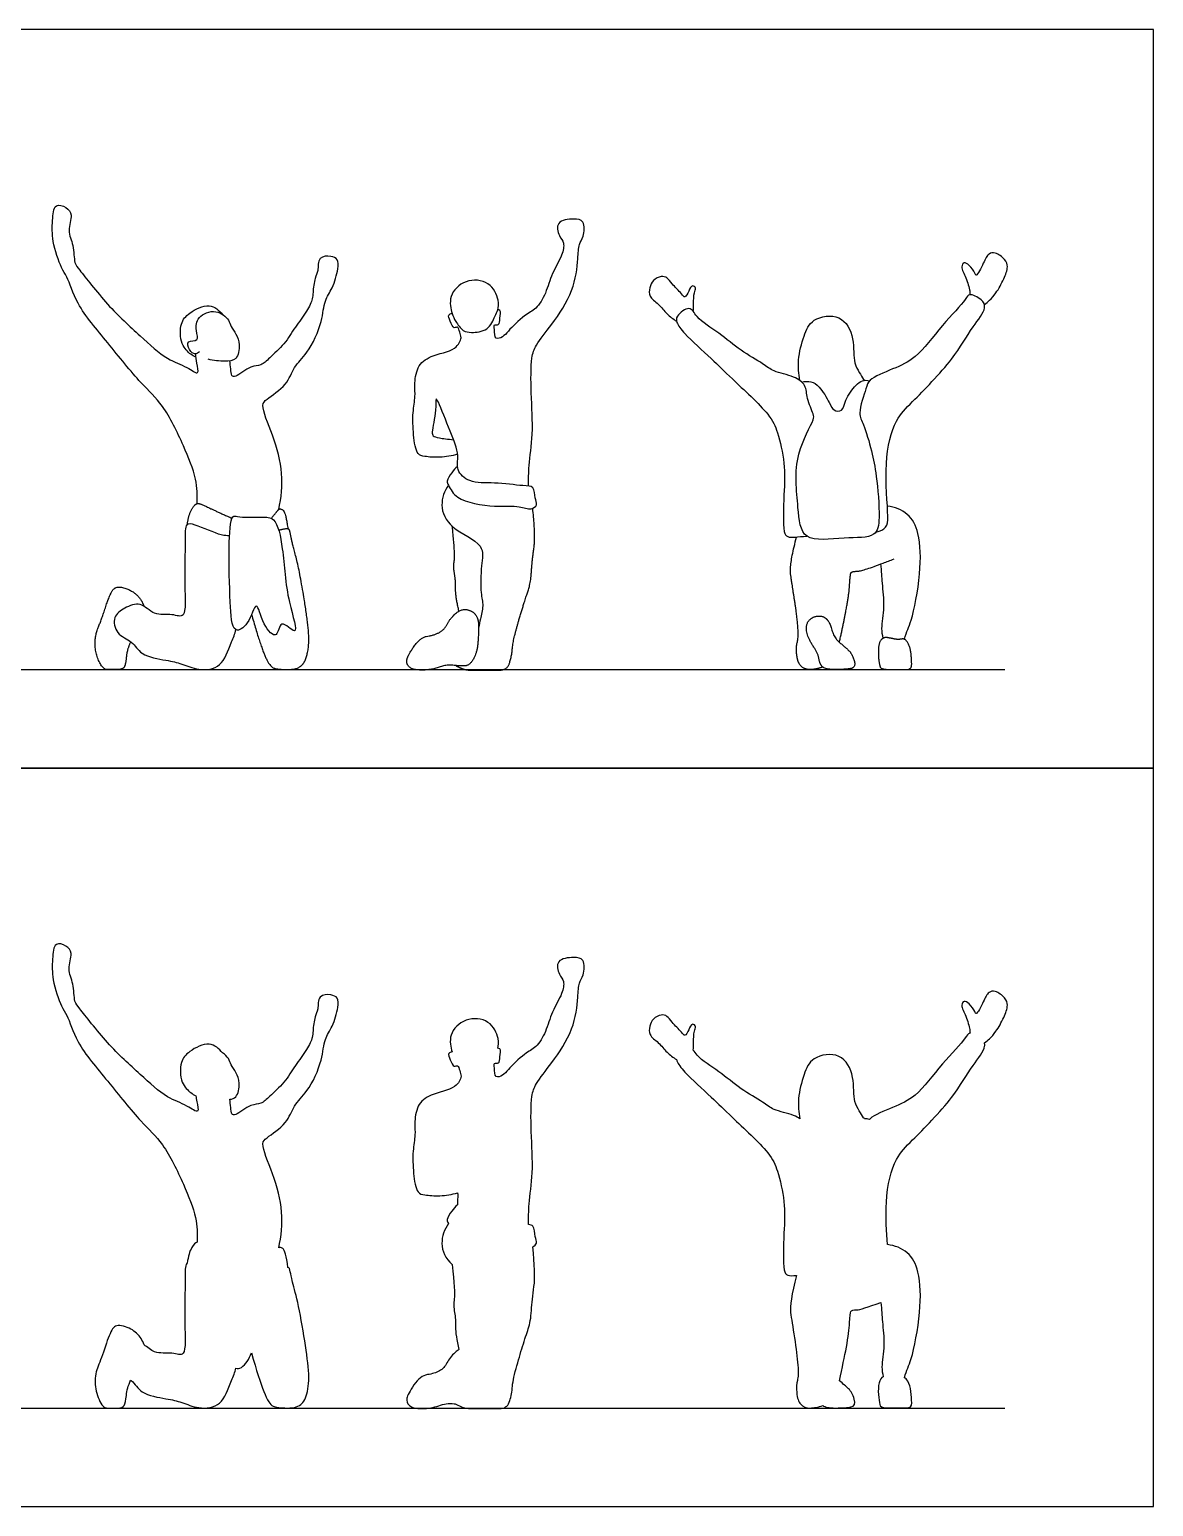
# Model space of a CAD drawing. Header units: millimetres. Extents: x 170.6 to 202.6, y 0.8 to 11.7.
# Drawn here: x 174.041 to 177.521, y 0.799 to 5.371 of the extents above; entities that cross this region are included whole.
import ezdxf

# ---------------------------------------------------------------- set-up
doc = ezdxf.new("R2010")
doc.units = ezdxf.units.MM
for name, color, linetype, true_color in [('AG-DIAGRAM', 7, 'Continuous', 0xfecc66), ('AG-OUTLINE', 7, 'Continuous', 0x8000ff), ('AG-PEOPLE', 7, 'Continuous', 0x66ccff), ('X-VPRT', 6, 'Continuous', 0xff00ff)]:
    doc.layers.add(name, color=color, linetype=linetype, true_color=true_color)

msp = doc.modelspace()

# ---------------------------------------------------------------- linework, layer by layer
at = {"layer": 'AG-DIAGRAM'}
for points in [[(170.9651, 3.39), (177.0611, 3.39)], [(170.9651, 1.104), (177.0611, 1.104)]]:
    msp.add_lwpolyline(points, dxfattribs=at)
at = {"layer": 'AG-OUTLINE'}
for points, knots in [([(174.5597, 1.6176), (174.5609, 1.6429), (174.5599, 1.6966), (174.5181, 1.7978), (174.4578, 1.9243), (174.3827, 1.99), (174.2835, 2.117), (174.1876, 2.227), (174.1591, 2.3205), (174.1379, 2.3461), (174.1095, 2.4319), (174.1115, 2.4885), (174.1156, 2.5494), (174.1564, 2.536), (174.1763, 2.5115), (174.1555, 2.4612), (174.1794, 2.419), (174.178, 2.361), (174.1981, 2.3393), (174.284, 2.2264), (174.3801, 2.1408), (174.4641, 2.0625), (174.5235, 2.0453), (174.57, 2.01), (174.5584, 2.0501), (174.5567, 2.0651), (174.556, 2.0709), (174.5504, 2.0734), (174.5388, 2.0795), (174.5068, 2.111), (174.5058, 2.177), (174.5344, 2.2092), (174.5988, 2.2433), (174.6281, 2.2158), (174.6387, 2.2032), (174.6465, 2.1981), (174.6605, 2.1838), (174.6634, 2.166), (174.682, 2.142), (174.6937, 2.1107), (174.6863, 2.0663), (174.6683, 2.0605), (174.6611, 2.0596), (174.6618, 2.0512), (174.6648, 2.036), (174.6646, 2.0121), (174.6822, 2.0091), (174.7254, 2.0466), (174.7587, 2.0431), (174.7853, 2.0707), (174.8319, 2.1112), (174.8626, 2.1644), (174.8992, 2.2109), (174.9186, 2.2511), (174.918, 2.2713), (174.9237, 2.3171), (174.936, 2.3368), (174.9328, 2.3838), (174.9743, 2.385), (174.998, 2.3749), (174.9968, 2.342), (174.9807, 2.2838), (174.9517, 2.2458), (174.9492, 2.1791), (174.905, 2.0833), (174.8575, 2.0421), (174.8402, 1.984), (174.776, 1.9421), (174.755, 1.9219), (174.7984, 1.8231), (174.8281, 1.7126), (174.8206, 1.6359), (174.8124, 1.5997), (174.8153, 1.6022), (174.8196, 1.6016), (174.8313, 1.5938), (174.8365, 1.5742), (174.8409, 1.5391), (174.8436, 1.5386), (174.8453, 1.5374), (174.8476, 1.5301), (174.8493, 1.5226), (174.8526, 1.5035), (174.8568, 1.4865), (174.8704, 1.4374), (174.8776, 1.4031), (174.8928, 1.315), (174.8986, 1.2767), (174.9066, 1.2114), (174.9067, 1.1844), (174.8993, 1.1419), (174.8932, 1.1268), (174.8759, 1.1086), (174.8609, 1.104), (174.8182, 1.104), (174.8033, 1.1059), (174.7865, 1.1132), (174.777, 1.1283), (174.7558, 1.1815), (174.7432, 1.2213), (174.7284, 1.2745), (174.7246, 1.2657), (174.7109, 1.236), (174.6893, 1.2227), (174.68, 1.2275), (174.6774, 1.2147), (174.6578, 1.173), (174.6391, 1.1083), (174.5645, 1.0992), (174.5099, 1.1238), (174.4682, 1.1323), (174.3843, 1.1456), (174.368, 1.1794), (174.3546, 1.1899), (174.354, 1.1903), (174.3464, 1.1738), (174.342, 1.1581), (174.3393, 1.128), (174.3372, 1.1177), (174.3314, 1.1068), (174.3241, 1.104), (174.3004, 1.104), (174.2901, 1.104), (174.2722, 1.104), (174.2639, 1.1127), (174.2482, 1.1472), (174.2442, 1.165), (174.2438, 1.2013), (174.2469, 1.2182), (174.2598, 1.2492), (174.2673, 1.2697), (174.284, 1.3208), (174.2914, 1.3386), (174.3043, 1.3589), (174.3157, 1.3617), (174.3483, 1.3528), (174.3618, 1.3455), (174.3831, 1.325), (174.3908, 1.3132), (174.3954, 1.2998), (174.3954, 1.2997), (174.4061, 1.2929), (174.4297, 1.269), (174.4839, 1.279), (174.5277, 1.2562), (174.5188, 1.3781), (174.5244, 1.4944), (174.5218, 1.5459), (174.529, 1.5525), (174.5294, 1.5528), (174.5321, 1.573), (174.5367, 1.589), (174.549, 1.6105), (174.5544, 1.6162), (174.5597, 1.6176)], [0, 0, 0, 0, 0.470529, 1.036217, 1.668369, 2.207257, 2.889468, 3.555788, 4.063684, 4.376134, 4.873114, 5.306835, 5.674642, 5.970261, 6.256336, 6.628783, 7.005263, 7.397093, 7.682787, 8.310074, 8.951156, 9.515229, 9.95551, 10.280946, 10.571398, 10.756741, 10.756741, 10.756741, 10.988596, 11.338065, 11.757392, 12.110668, 12.541481, 12.921336, 12.921336, 12.921336, 13.125503, 13.374103, 13.661372, 13.978756, 14.33328, 14.523596, 14.523596, 14.523596, 14.794407, 15.038586, 15.224239, 15.622966, 15.925724, 16.243965, 16.668259, 17.094747, 17.515059, 17.862008, 18.108089, 18.463456, 18.736503, 19.06791, 19.378009, 19.633359, 19.921185, 20.341264, 20.707729, 21.142372, 21.693148, 22.11567, 22.529018, 22.990036, 23.24803, 23.778871, 24.374241, 24.943151, 24.943151, 24.943151, 25.044537, 25.044537, 25.157606, 25.157606, 25.157606, 25.224426, 25.224426, 25.422603, 25.422603, 25.62078, 25.62078, 25.818957, 25.818957, 26.017134, 26.017134, 26.21531, 26.21531, 26.413487, 26.413487, 26.611664, 26.611664, 26.809841, 26.809841, 27.008018, 27.008018, 27.206195, 27.206195, 27.206195, 27.36789, 27.707734, 27.707734, 27.707734, 27.918682, 28.397174, 28.855131, 29.267598, 29.694475, 30.167363, 30.536459, 30.554114, 30.554114, 30.554114, 30.676432, 30.676432, 30.79875, 30.79875, 30.921069, 30.921069, 31.043387, 31.043387, 31.165705, 31.165705, 31.288024, 31.288024, 31.410342, 31.410342, 31.53266, 31.53266, 31.654979, 31.654979, 31.777297, 31.777297, 31.899616, 31.899616, 32.021363, 32.021363, 32.021363, 32.022501, 32.296956, 32.666978, 33.01431, 33.504614, 34.138985, 34.51482, 34.535811, 34.535811, 34.535811, 34.678033, 34.678033, 34.797281, 34.797281, 34.797281, 34.797281]), ([(175.4907, 2.2178), (175.4931, 2.2174), (175.5016, 2.2177), (175.4968, 2.1914), (175.4969, 2.1685), (175.4769, 2.174), (175.4823, 2.1562), (175.4799, 2.1229), (175.509, 2.134), (175.5229, 2.1524), (175.5727, 2.2025), (175.611, 2.2189), (175.6417, 2.2701), (175.657, 2.3302), (175.6909, 2.3838), (175.6986, 2.4252), (175.6801, 2.4448), (175.6678, 2.4937), (175.7262, 2.5007), (175.7611, 2.4953), (175.7589, 2.4424), (175.7401, 2.4202), (175.7399, 2.3717), (175.7275, 2.2726), (175.6616, 2.175), (175.6078, 2.1099), (175.5932, 2.0674), (175.5932, 1.956), (175.6022, 1.8352), (175.586, 1.7371), (175.5863, 1.6935), (175.5864, 1.6723), (175.5922, 1.6715), (175.6055, 1.6672), (175.604, 1.6344), (175.6151, 1.6156), (175.6047, 1.6054), (175.599, 1.603), (175.6054, 1.5481), (175.6067, 1.5071), (175.5991, 1.453), (175.5965, 1.4282), (175.5937, 1.383), (175.5905, 1.3642), (175.5803, 1.3346), (175.5744, 1.3164), (175.5611, 1.2734), (175.5543, 1.2504), (175.5408, 1.2012), (175.5368, 1.181), (175.5342, 1.1493), (175.5312, 1.1348), (175.5216, 1.1088), (175.5115, 1.1023), (175.4807, 1.1023), (175.4649, 1.1023), (175.4325, 1.1023), (175.4179, 1.1023), (175.3916, 1.1023), (175.377, 1.107), (175.3608, 1.1164), (175.3593, 1.1166), (175.3577, 1.1168), (175.3393, 1.1189), (175.3233, 1.117), (175.2927, 1.1053), (175.2755, 1.1023), (175.2372, 1.1023), (175.2242, 1.1055), (175.2102, 1.1182), (175.2076, 1.1257), (175.2109, 1.1429), (175.2183, 1.1567), (175.2446, 1.1944), (175.2584, 1.205), (175.2875, 1.2095), (175.2998, 1.2133), (175.3202, 1.2242), (175.3281, 1.2325), (175.339, 1.2546), (175.3476, 1.2655), (175.363, 1.2798), (175.3668, 1.2826), (175.3706, 1.2848), (175.3634, 1.3149), (175.3599, 1.3381), (175.3607, 1.3706), (175.3596, 1.3858), (175.3543, 1.4141), (175.354, 1.4282), (175.3584, 1.4559), (175.3562, 1.4912), (175.3498, 1.5478), (175.3284, 1.5669), (175.3088, 1.6127), (175.3258, 1.6571), (175.3381, 1.6752), (175.3362, 1.6789), (175.3309, 1.6877), (175.3484, 1.7148), (175.3594, 1.7271), (175.3662, 1.733), (175.3655, 1.7435), (175.3678, 1.7557), (175.3666, 1.7691), (175.3665, 1.7703), (175.3487, 1.7652), (175.3131, 1.759), (175.2657, 1.7629), (175.2379, 1.7687), (175.2287, 1.8337), (175.2265, 1.8973), (175.2362, 1.9492), (175.2328, 1.9842), (175.2388, 2.0426), (175.2819, 2.0782), (175.3606, 2.0898), (175.3811, 2.1308), (175.3725, 2.1467), (175.369, 2.1684), (175.3534, 2.157), (175.3442, 2.1827), (175.3348, 2.2028), (175.3457, 2.2057), (175.3493, 2.2065), (175.345, 2.2202), (175.3366, 2.2624), (175.3885, 2.3144), (175.4675, 2.3087), (175.4955, 2.2491), (175.4931, 2.2257), (175.4907, 2.2178)], [-11.026796, -11.026796, -11.026796, -11.026796, -10.877481, -10.600054, -10.349936, -10.162903, -9.950172, -9.656782, -9.411512, -9.128349, -8.667588, -8.305931, -7.889013, -7.438128, -6.989124, -6.645099, -6.357753, -6.010261, -5.627021, -5.324334, -4.951016, -4.652468, -4.276633, -3.714433, -3.096929, -2.59453, -2.228162, -1.642689, -1.004778, -0.44919, 0, 0, 0, 0.168233, 0.487129, 0.746641, 0.944062, 0.944062, 0.944062, 1.137112, 1.137112, 1.330162, 1.330162, 1.523212, 1.523212, 1.716263, 1.716263, 1.909313, 1.909313, 2.102363, 2.102363, 2.295413, 2.295413, 2.488463, 2.488463, 2.681513, 2.681513, 2.874563, 2.874563, 3.067613, 3.067613, 3.067613, 3.081449, 3.081449, 3.223303, 3.223303, 3.365157, 3.365157, 3.507011, 3.507011, 3.648865, 3.648865, 3.790718, 3.790718, 3.932572, 3.932572, 4.074426, 4.074426, 4.21628, 4.21628, 4.358134, 4.358134, 4.405157, 4.405157, 4.405157, 4.61648, 4.61648, 4.827804, 4.827804, 5.039128, 5.039128, 5.250452, 5.250452, 5.250452, 5.724029, 6.178315, 6.178315, 6.178315, 6.377275, 6.681543, 6.970824, 6.970824, 6.970824, 7.251727, 7.279771, 7.279771, 7.279771, 7.691847, 8.069193, 8.332735, 8.765821, 9.233897, 9.63355, 9.97038, 10.385991, 10.791908, 11.276583, 11.619495, 11.859778, 12.08696, 12.264187, 12.535769, 12.785926, 12.970056, 12.970056, 12.970056, 13.376507, 13.826816, 14.282697, 14.714217, 15.021848, 15.021848, 15.021848, 15.021848]), ([(176.0445, 2.1824), (176.0341, 2.1892), (176.0135, 2.2038), (175.9904, 2.236), (175.9576, 2.2569), (175.9603, 2.2864), (175.9708, 2.3097), (175.9963, 2.3235), (176.0169, 2.318), (176.0296, 2.297), (176.0591, 2.2699), (176.0708, 2.2514), (176.0821, 2.2754), (176.0926, 2.297), (176.1066, 2.2843), (176.0974, 2.27), (176.0974, 2.2357), (176.0965, 2.2202), (176.0964, 2.212), (176.1, 2.2075), (176.1154, 2.1834), (176.1798, 2.1459), (176.2397, 2.0913), (176.3123, 2.0527), (176.3437, 2.0245), (176.3974, 2.0157), (176.4211, 2.003), (176.4266, 1.9989), (176.4225, 2.0197), (176.4182, 2.0623), (176.4374, 2.1364), (176.4624, 2.1936), (176.5567, 2.2083), (176.5976, 2.1294), (176.5902, 2.0531), (176.6108, 2.0256), (176.6194, 2.0061), (176.6258, 2.0002), (176.627, 1.9993), (176.6319, 1.9996), (176.6371, 1.9989), (176.6418, 1.9975), (176.6424, 1.9981), (176.6551, 2.0105), (176.7185, 2.0362), (176.7891, 2.0664), (176.8627, 2.1683), (176.9391, 2.2444), (176.9465, 2.2636), (176.9531, 2.2644), (176.9533, 2.2644), (176.9531, 2.2683), (176.953, 2.2766), (176.9425, 2.3179), (176.9234, 2.3484), (176.9343, 2.3675), (176.9529, 2.3555), (176.9676, 2.3334), (176.9728, 2.3173), (176.9959, 2.3643), (177.009, 2.3926), (177.0328, 2.3969), (177.0625, 2.3746), (177.0728, 2.3501), (177.0582, 2.3122), (177.0354, 2.27), (177.0146, 2.2473), (177.0034, 2.2381), (176.9979, 2.2341), (176.9988, 2.2309), (176.9999, 2.213), (176.9556, 2.1595), (176.9032, 2.0626), (176.7754, 1.9334), (176.7185, 1.8778), (176.6872, 1.7565), (176.6952, 1.6468), (176.6973, 1.6097), (176.7194, 1.6071), (176.7657, 1.5901), (176.799, 1.5242), (176.8028, 1.4019), (176.7722, 1.2457), (176.7572, 1.2232), (176.7499, 1.1978), (176.7537, 1.1961), (176.7571, 1.1927), (176.7655, 1.1784), (176.7689, 1.1675), (176.7719, 1.1419), (176.7726, 1.1303), (176.7726, 1.1094), (176.7675, 1.1042), (176.7473, 1.1042), (176.7316, 1.1042), (176.7103, 1.1042), (176.689, 1.1042), (176.6774, 1.1065), (176.6736, 1.1158), (176.672, 1.1242), (176.669, 1.1486), (176.6689, 1.1609), (176.6717, 1.1855), (176.6749, 1.1938), (176.6815, 1.1991), (176.6828, 1.2), (176.6842, 1.2008), (176.6824, 1.2112), (176.6776, 1.233), (176.6909, 1.2978), (176.6812, 1.3702), (176.6792, 1.4079), (176.6776, 1.431), (176.636, 1.4155), (176.611, 1.4078), (176.592, 1.4082), (176.5859, 1.4065), (176.5829, 1.3988), (176.5816, 1.3873), (176.5795, 1.3488), (176.5761, 1.3236), (176.5649, 1.2632), (176.5577, 1.2285), (176.5487, 1.1883), (176.5488, 1.1883), (176.5489, 1.1882), (176.5601, 1.179), (176.5694, 1.1709), (176.5847, 1.1565), (176.5905, 1.1459), (176.5989, 1.1175), (176.5955, 1.1093), (176.5738, 1.1051), (176.558, 1.104), (176.5169, 1.104), (176.5036, 1.1066), (176.4973, 1.1118), (176.4833, 1.1066), (176.4702, 1.104), (176.4455, 1.104), (176.4359, 1.1079), (176.4223, 1.1232), (176.4182, 1.1351), (176.4152, 1.1677), (176.4158, 1.1803), (176.4213, 1.198), (176.4218, 1.214), (176.4184, 1.2601), (176.4149, 1.2883), (176.4043, 1.355), (176.4003, 1.381), (176.395, 1.4184), (176.4011, 1.4566), (176.4159, 1.5143), (176.4039, 1.5134), (176.3864, 1.513), (176.3727, 1.5333), (176.377, 1.6516), (176.3824, 1.739), (176.358, 1.8399), (176.3334, 1.8971), (176.2127, 2.0063), (176.1568, 2.0636), (176.0703, 2.1398), (176.0483, 2.1703), (176.0448, 2.1811), (176.0445, 2.1824)], [-4.536409, -4.536409, -4.536409, -4.536409, -4.191377, -3.832929, -3.494924, -3.20906, -2.924557, -2.632741, -2.390729, -2.112461, -1.744908, -1.530976, -1.271556, -1.014121, -0.827885, -0.608679, -0.280232, 0, 0, 0, 0.15668, 0.677755, 1.202431, 1.70463, 2.071248, 2.520313, 2.695221, 2.695221, 2.695221, 3.146045, 3.637534, 4.069999, 4.562934, 5.061301, 5.550429, 5.871885, 6.156106, 6.215459, 6.215459, 6.215459, 6.395859, 6.395859, 6.395859, 6.423146, 6.922639, 7.426336, 8.066516, 8.65191, 8.906072, 8.913344, 8.913344, 8.913344, 9.107298, 9.474997, 9.815415, 10.02645, 10.264707, 10.56898, 10.728313, 11.098391, 11.426828, 11.67513, 12.009009, 12.288034, 12.640682, 13.037936, 13.348887, 13.60577, 13.60577, 13.60577, 13.718133, 14.18774, 14.806092, 15.560302, 16.061745, 16.719813, 17.266199, 17.266199, 17.266199, 17.727811, 18.19181, 18.798863, 19.452975, 19.939708, 19.939708, 19.939708, 20.004129, 20.004129, 20.114765, 20.114765, 20.2254, 20.2254, 20.336035, 20.336035, 20.446671, 20.446671, 20.446671, 20.557306, 20.557306, 20.667942, 20.667942, 20.778577, 20.778577, 20.889213, 20.889213, 20.918178, 20.918178, 20.918178, 21.226697, 21.705475, 22.179769, 22.586489, 22.586489, 22.586489, 22.765255, 22.765255, 22.995642, 22.995642, 23.22603, 23.22603, 23.456417, 23.456417, 23.67441, 23.67441, 23.67441, 23.675616, 23.675616, 23.810029, 23.810029, 23.944442, 23.944442, 24.078855, 24.078855, 24.213268, 24.213268, 24.345057, 24.345057, 24.345057, 24.538231, 24.538231, 24.731406, 24.731406, 24.924581, 24.924581, 25.117755, 25.117755, 25.31093, 25.31093, 25.504104, 25.504104, 25.697279, 25.697279, 25.890454, 25.890454, 25.890454, 26.13951, 26.390228, 26.991496, 27.551827, 28.10539, 28.560445, 29.263672, 29.802832, 30.401066, 30.770064, 30.818952, 30.818952, 30.818952, 30.818952])]:
    msp.add_open_spline(points, degree=3, knots=knots, dxfattribs=at)
at = {"layer": 'AG-PEOPLE'}
for points, degree, knots in [([(174.5597, 3.9036), (174.5609, 3.9289), (174.5599, 3.9826), (174.5181, 4.0838), (174.4578, 4.2103), (174.3827, 4.276), (174.2835, 4.403), (174.1876, 4.513), (174.1591, 4.6065), (174.1379, 4.6321), (174.1095, 4.7179), (174.1115, 4.7745), (174.1156, 4.8354), (174.1564, 4.822), (174.1763, 4.7975), (174.1555, 4.7472), (174.1794, 4.705), (174.178, 4.647), (174.1981, 4.6253), (174.284, 4.5124), (174.3801, 4.4268), (174.4641, 4.3485), (174.5235, 4.3313), (174.57, 4.296), (174.5569, 4.3414), (174.5563, 4.3574), (174.5546, 4.367)], 3, [0, 0, 0, 0, 0.470529, 1.036217, 1.668369, 2.207257, 2.889468, 3.555788, 4.063684, 4.376134, 4.873114, 5.306835, 5.674642, 5.970261, 6.256336, 6.628783, 7.005263, 7.397093, 7.682787, 8.310074, 8.951156, 9.515229, 9.95551, 10.280946, 10.571398, 10.862803, 10.862803, 10.862803, 10.862803]), ([(175.5864, 3.9583), (175.5863, 3.9795), (175.586, 4.0231), (175.6022, 4.1212), (175.5932, 4.242), (175.5932, 4.3534), (175.6078, 4.3959), (175.6616, 4.461), (175.7275, 4.5586), (175.7399, 4.6577), (175.7401, 4.7062), (175.7589, 4.7284), (175.7611, 4.7813), (175.7262, 4.7867), (175.6678, 4.7797), (175.6801, 4.7308), (175.6986, 4.7112), (175.6909, 4.6698), (175.657, 4.6162), (175.6417, 4.5561), (175.611, 4.5049), (175.5727, 4.4885), (175.5229, 4.4384), (175.509, 4.42), (175.4799, 4.4089), (175.4823, 4.4422), (175.4769, 4.46), (175.4969, 4.4545), (175.4968, 4.4774), (175.5016, 4.5037), (175.4931, 4.5034), (175.4907, 4.5038)], 3, [0, 0, 0, 0, 0.44919, 1.004778, 1.642689, 2.228162, 2.59453, 3.096929, 3.714433, 4.276633, 4.652468, 4.951016, 5.324334, 5.627021, 6.010261, 6.357753, 6.645099, 6.989124, 7.438128, 7.889013, 8.305931, 8.667588, 9.128349, 9.411512, 9.656782, 9.950172, 10.162903, 10.349936, 10.600054, 10.877481, 11.026796, 11.026796, 11.026796, 11.026796]), ([(174.8124, 3.8857), (174.8206, 3.9219), (174.8281, 3.9986), (174.7984, 4.1091), (174.755, 4.2079), (174.776, 4.2281), (174.8402, 4.27), (174.8575, 4.3281), (174.905, 4.3693), (174.9492, 4.4651), (174.9517, 4.5318), (174.9807, 4.5698), (174.9968, 4.628), (174.998, 4.6609), (174.9743, 4.671), (174.9328, 4.6698), (174.936, 4.6228), (174.9237, 4.6031), (174.918, 4.5573), (174.9186, 4.5371), (174.8992, 4.4969), (174.8626, 4.4504), (174.8319, 4.3972), (174.7853, 4.3567), (174.7587, 4.3291), (174.7254, 4.3326), (174.6822, 4.2951), (174.6646, 4.2981), (174.6648, 4.322), (174.6618, 4.3372), (174.6611, 4.3456)], 3, [0, 0, 0, 0, 0.56891, 1.16428, 1.69512, 1.953115, 2.414132, 2.827481, 3.250003, 3.800779, 4.235421, 4.601887, 5.021965, 5.309792, 5.565142, 5.875241, 6.206648, 6.479695, 6.835062, 7.081143, 7.428091, 7.848404, 8.274892, 8.699186, 9.017427, 9.320185, 9.718912, 9.904564, 10.148743, 10.419555, 10.419555, 10.419555, 10.419555]), ([(176.9979, 4.5201), (177.0034, 4.5241), (177.0146, 4.5333), (177.0354, 4.556), (177.0582, 4.5982), (177.0728, 4.6361), (177.0625, 4.6606), (177.0328, 4.6829), (177.009, 4.6786), (176.9959, 4.6503), (176.9728, 4.6033), (176.9676, 4.6194), (176.9529, 4.6415), (176.9343, 4.6535), (176.9234, 4.6344), (176.9425, 4.6039), (176.953, 4.5626), (176.9531, 4.5543), (176.9533, 4.5504)], 3, [0, 0, 0, 0, 0.256883, 0.567834, 0.965088, 1.317736, 1.596761, 1.93064, 2.178942, 2.507379, 2.877457, 3.03679, 3.341063, 3.57932, 3.790356, 4.130773, 4.498472, 4.692426, 4.692426, 4.692426, 4.692426]), ([(175.4907, 4.5038), (175.4887, 4.4969), (175.4815, 4.4835), (175.463, 4.4374), (175.4095, 4.4323), (175.3823, 4.4361), (175.3594, 4.4686), (175.3479, 4.4917), (175.3366, 4.5484), (175.3885, 4.6004), (175.4675, 4.5947), (175.4955, 4.5351), (175.4931, 4.5117), (175.4907, 4.5038)], 3, [0, 0, 0, 0, 0.265274, 0.643579, 1.028911, 1.312907, 1.648852, 1.942614, 2.349065, 2.799374, 3.255256, 3.686775, 3.994406, 3.994406, 3.994406, 3.994406]), ([(176.0964, 4.498), (176.0965, 4.5062), (176.0974, 4.5217), (176.0974, 4.556), (176.1066, 4.5703), (176.0926, 4.583), (176.0821, 4.5614), (176.0708, 4.5374), (176.0591, 4.5559), (176.0296, 4.583), (176.0169, 4.604), (175.9963, 4.6095), (175.9708, 4.5957), (175.9603, 4.5724), (175.9576, 4.5429), (175.9904, 4.522), (176.0135, 4.4898), (176.0341, 4.4752), (176.0445, 4.4684)], 3, [0, 0, 0, 0, 0.280232, 0.608679, 0.827885, 1.014121, 1.271556, 1.530976, 1.744908, 2.112461, 2.390729, 2.632741, 2.924557, 3.20906, 3.494924, 3.832929, 4.191377, 4.536409, 4.536409, 4.536409, 4.536409]), ([(176.6612, 3.8149), (176.6761, 3.8186), (176.6965, 3.8293), (176.7016, 3.869), (176.684, 4.0301), (176.7185, 4.1638), (176.7754, 4.2194), (176.9032, 4.3486), (176.9556, 4.4455), (177.0066, 4.5072), (176.9911, 4.5364), (176.9495, 4.5574), (176.9391, 4.5304), (176.8627, 4.4543), (176.7891, 4.3524), (176.7185, 4.3222), (176.6379, 4.2895), (176.6326, 4.2601), (176.6038, 4.182), (176.6255, 4.1492), (176.6503, 4.0626), (176.6592, 4.0184), (176.6631, 3.988), (176.6681, 3.9499), (176.6753, 3.8644), (176.6644, 3.7944), (176.5627, 3.8022), (176.4297, 3.7788), (176.4206, 3.8997), (176.4038, 4.0521), (176.4709, 4.161), (176.4689, 4.1812), (176.4466, 4.2295), (176.4468, 4.2716), (176.4081, 4.2999), (176.3437, 4.3105), (176.3123, 4.3387), (176.2397, 4.3773), (176.1798, 4.4319), (176.1058, 4.475), (176.0879, 4.5199), (176.0421, 4.486), (176.0439, 4.4624), (176.0703, 4.4258), (176.1568, 4.3496), (176.2127, 4.2923), (176.3334, 4.1831), (176.358, 4.1259), (176.3824, 4.025), (176.377, 3.9376), (176.3727, 3.8193), (176.3887, 3.7956), (176.4186, 3.8011), (176.4484, 3.8029)], 3, [14.741744, 14.741744, 14.741744, 14.741744, 15.041136, 15.374004, 16.09574, 16.753808, 17.255251, 18.00946, 18.627812, 19.09742, 19.392401, 19.741453, 19.995616, 20.58101, 21.221189, 21.724887, 22.22438, 22.530506, 23.024579, 23.377464, 23.8967, 24.403501, 24.403501, 24.403501, 25.04145, 25.460154, 26.002236, 26.608699, 27.154995, 27.881268, 28.487186, 28.728445, 29.130235, 29.491831, 29.862989, 30.312054, 30.678672, 31.180871, 31.705547, 32.226621, 32.562354, 32.929625, 33.182222, 33.551221, 34.149454, 34.688615, 35.391842, 35.846896, 36.40046, 36.96079, 37.562058, 37.812777, 38.247733, 38.247733, 38.247733, 38.247733]), ([(174.556, 4.3569), (174.5504, 4.3594), (174.5388, 4.3655), (174.5068, 4.397), (174.5058, 4.463), (174.5344, 4.4952), (174.5988, 4.5293), (174.6281, 4.5018), (174.6387, 4.4892)], 3, [0, 0, 0, 0, 0.231855, 0.581324, 1.000651, 1.353927, 1.78474, 2.164595, 2.164595, 2.164595, 2.164595]), ([(174.5669, 4.3735), (174.5635, 4.3703), (174.5542, 4.3628), (174.5329, 4.3779), (174.5264, 4.4115), (174.5684, 4.4045), (174.5539, 4.4417), (174.5592, 4.4848), (174.6187, 4.5086), (174.6598, 4.4737), (174.6634, 4.452), (174.682, 4.428), (174.6937, 4.3967), (174.6852, 4.3457), (174.644, 4.3445), (174.6106, 4.3454), (174.5942, 4.3506)], 3, [0, 0, 0, 0, 0.201174, 0.460678, 0.725391, 0.997887, 1.283792, 1.629185, 2.025242, 2.394773, 2.643372, 2.930641, 3.248025, 3.602549, 3.920401, 4.307874, 4.307874, 4.307874, 4.307874]), ([(175.3665, 4.0563), (175.3487, 4.0512), (175.3131, 4.045), (175.2657, 4.0489), (175.2379, 4.0547), (175.2287, 4.1197), (175.2265, 4.1833), (175.2362, 4.2352), (175.2328, 4.2702), (175.2388, 4.3286), (175.2819, 4.3642), (175.3606, 4.3758), (175.3811, 4.4168), (175.3725, 4.4327), (175.369, 4.4544), (175.3534, 4.443), (175.3442, 4.4687), (175.3348, 4.4888), (175.3457, 4.4917), (175.3493, 4.4925)], 3, [0, 0, 0, 0, 0.412076, 0.789422, 1.052965, 1.486051, 1.954127, 2.35378, 2.690609, 3.106221, 3.512138, 3.996813, 4.339724, 4.580007, 4.80719, 4.984416, 5.255998, 5.506156, 5.690286, 5.690286, 5.690286, 5.690286]), ([(176.4266, 4.2849), (176.4225, 4.3057), (176.4182, 4.3483), (176.4374, 4.4224), (176.4624, 4.4796), (176.5567, 4.4943), (176.5976, 4.4154), (176.5902, 4.3391), (176.6108, 4.3116), (176.6194, 4.2921), (176.6258, 4.2862), (176.627, 4.2853)], 3, [0, 0, 0, 0, 0.450824, 0.942313, 1.374778, 1.867713, 2.36608, 2.855208, 3.176664, 3.460885, 3.520238, 3.520238, 3.520238, 3.520238]), ([(176.4328, 4.2797), (176.4417, 4.2822), (176.4622, 4.2833), (176.4882, 4.2664), (176.5187, 4.2174), (176.528, 4.1909), (176.5615, 4.187), (176.5644, 4.2275), (176.5984, 4.2696), (176.6187, 4.2868), (176.635, 4.2855), (176.6418, 4.2835)], 3, [0, 0, 0, 0, 0.297866, 0.608287, 1.036925, 1.331626, 1.598949, 1.930297, 2.349155, 2.634618, 2.895666, 2.895666, 2.895666, 2.895666]), ([(175.3662, 4.019), (175.3594, 4.0131), (175.3484, 4.0008), (175.3309, 3.9737), (175.3362, 3.9649), (175.3381, 3.9612), (175.3454, 3.9472), (175.3599, 3.9131), (175.4823, 3.8904), (175.5544, 3.8994), (175.5925, 3.8815), (175.616, 3.9002), (175.604, 3.9204), (175.6058, 3.9594), (175.5647, 3.958), (175.4802, 3.9708), (175.4043, 3.965), (175.3594, 4.0072), (175.3733, 4.0558), (175.3432, 4.1258), (175.311, 4.2122), (175.2967, 4.2356), (175.3019, 4.1886), (175.2854, 4.1275), (175.2897, 4.1117), (175.3054, 4.1076), (175.3363, 4.103), (175.3537, 4.1016)], 3, [-0.792509, -0.792509, -0.792509, -0.792509, -0.503228, -0.198959, 0, 0, 0, 0.386621, 0.984913, 1.466842, 1.801998, 2.057466, 2.316978, 2.635874, 2.946766, 3.466199, 3.948997, 4.34207, 4.715732, 5.215632, 5.767863, 5.965926, 6.298142, 6.763925, 6.961101, 7.20905, 7.46223, 7.46223, 7.46223, 7.46223]), ([(175.3381, 3.9612), (175.3258, 3.9431), (175.3086, 3.8981), (175.3412, 3.8237), (175.4535, 3.7805), (175.4385, 3.711), (175.4364, 3.6282), (175.4479, 3.5889), (175.4365, 3.5467), (175.434, 3.5304), (175.4316, 3.5189)], 3, [0, 0, 0, 0, 0.454287, 0.940405, 1.507552, 1.947017, 2.460153, 2.822813, 3.183152, 3.4646, 3.4646, 3.4646, 3.4646]), ([(176.7499, 3.4838), (176.7572, 3.5092), (176.7722, 3.5317), (176.8028, 3.6879), (176.799, 3.8102), (176.7657, 3.8761), (176.7194, 3.8931), (176.6973, 3.8957)], 3, [0, 0, 0, 0, 0.486732, 1.140844, 1.747898, 2.211896, 2.673508, 2.673508, 2.673508, 2.673508]), ([(174.6602, 3.8039), (174.6516, 3.8045), (174.6348, 3.8029), (174.5569, 3.8392), (174.5212, 3.8445), (174.5244, 3.7804), (174.5188, 3.6641), (174.5277, 3.5422), (174.4839, 3.565), (174.4242, 3.554), (174.3867, 3.6032), (174.3344, 3.5811), (174.2974, 3.5553), (174.3077, 3.4967), (174.3614, 3.4792), (174.3843, 3.4316), (174.4682, 3.4183), (174.5099, 3.4098), (174.5645, 3.3852), (174.6391, 3.3943), (174.6578, 3.459), (174.6774, 3.5007), (174.68, 3.5135)], 3, [0, 0, 0, 0, 0.273098, 0.773602, 1.047799, 1.423635, 2.058005, 2.54831, 2.895642, 3.265663, 3.641015, 4.004229, 4.338611, 4.695361, 5.063578, 5.432673, 5.905561, 6.332439, 6.744906, 7.202863, 7.681354, 7.892302, 7.892302, 7.892302, 7.892302]), ([(174.6853, 3.8636), (174.6778, 3.8647), (174.6632, 3.8706), (174.6565, 3.7544), (174.6616, 3.6124), (174.6673, 3.4953), (174.7217, 3.5284), (174.7444, 3.6174), (174.7603, 3.5284), (174.8107, 3.4769), (174.8141, 3.5531), (174.8829, 3.4786), (174.8335, 3.6169), (174.8293, 3.7535), (174.8054, 3.863), (174.7591, 3.8614), (174.7019, 3.8611), (174.6853, 3.8636)], 3, [0, 0, 0, 0, 0.207779, 0.733298, 1.436342, 1.937842, 2.282646, 2.697543, 3.11547, 3.495009, 3.819738, 4.174123, 4.683217, 5.380538, 5.901805, 6.238253, 6.699049, 6.699049, 6.699049, 6.699049]), ([(176.5487, 3.4743), (176.5622, 3.5346), (176.579, 3.6251), (176.5821, 3.6829), (176.5866, 3.6944), (176.6188, 3.6937), (176.7179, 3.7324)], 2, [0.012394, 0.012394, 0.012394, 0.230387, 0.460775, 0.691162, 0.921549, 1.151937, 1.151937, 1.151937]), ([(176.6842, 3.4868), (176.6824, 3.4972), (176.6776, 3.519), (176.6909, 3.5838), (176.6812, 3.6562), (176.6792, 3.6939), (176.6776, 3.717)], 3, [0, 0, 0, 0, 0.308519, 0.787297, 1.261591, 1.668311, 1.668311, 1.668311, 1.668311])]:
    msp.add_open_spline(points, degree=degree, knots=knots, dxfattribs=at)
for points in [[(174.5294, 3.8388), (174.5334, 3.8692), (174.5534, 3.9043), (174.5719, 3.9037), (174.6175, 3.8802), (174.6679, 3.8586)], [(174.7896, 3.8581), (174.8069, 3.8793), (174.8159, 3.8901), (174.8343, 3.8778), (174.8409, 3.8251)], [(175.3608, 3.4024), (175.385, 3.3883), (175.4245, 3.3883), (175.473, 3.3883), (175.5192, 3.3883), (175.5336, 3.4273), (175.5374, 3.4749), (175.5577, 3.5487), (175.5777, 3.6132), (175.593, 3.6577), (175.5971, 3.7255), (175.6086, 3.8066), (175.599, 3.889)], [(174.7284, 3.5605), (174.7506, 3.4808), (174.7823, 3.401), (174.8075, 3.39), (174.8716, 3.39), (174.8975, 3.4173), (174.9086, 3.4811), (174.8966, 3.579), (174.8738, 3.7111), (174.8534, 3.7848), (174.8485, 3.8134), (174.8433, 3.8297), (174.8126, 3.8206)], [(175.3706, 3.5708), (175.3597, 3.616), (175.3609, 3.6647), (175.353, 3.7072), (175.3594, 3.7489), (175.3498, 3.8338)], [(176.4973, 3.3978), (176.4763, 3.39), (176.4393, 3.39), (176.4189, 3.413), (176.4144, 3.4618), (176.4227, 3.4885), (176.4175, 3.5577), (176.4016, 3.6577), (176.3936, 3.7137), (176.4159, 3.8003)], [(174.354, 3.4763), (174.3427, 3.4516), (174.3387, 3.4064), (174.33, 3.39), (174.2945, 3.39), (174.2678, 3.39), (174.2443, 3.4419), (174.2437, 3.4964), (174.2631, 3.5429), (174.2882, 3.6195), (174.3076, 3.65), (174.3564, 3.6366), (174.3885, 3.6058), (174.3955, 3.5856)], [(175.4315, 3.5266), (175.4309, 3.549), (175.4109, 3.5729), (175.3765, 3.5783), (175.3418, 3.5462), (175.3253, 3.5129), (175.2947, 3.4966), (175.2512, 3.4898), (175.2118, 3.4332), (175.2068, 3.4073), (175.2276, 3.3883), (175.285, 3.3883), (175.3309, 3.4059), (175.3812, 3.4), (175.4045, 3.404), (175.4265, 3.4408), (175.4321, 3.5042), (175.4315, 3.5266)], [(176.5085, 3.5469), (176.4981, 3.557), (176.4667, 3.5542), (176.4445, 3.5314), (176.4494, 3.4895), (176.4833, 3.4397), (176.4878, 3.4061), (176.5061, 3.39), (176.5684, 3.39), (176.6009, 3.3964), (176.5885, 3.439), (176.5656, 3.4604), (176.5324, 3.4878), (176.5189, 3.5369), (176.5085, 3.5469)], [(176.7103, 3.3902), (176.6783, 3.3902), (176.6727, 3.4041), (176.6683, 3.4407), (176.6723, 3.4777), (176.6879, 3.4903), (176.7045, 3.4877), (176.7304, 3.4821), (176.7522, 3.4869), (176.7682, 3.4599), (176.7726, 3.4215), (176.7726, 3.3902), (176.7423, 3.3902), (176.7103, 3.3902)]]:
    msp.add_open_spline(points, degree=2, dxfattribs=at)
at = {"layer": 'X-VPRT'}
for points in [[(170.5798, 5.3712), (170.5798, 3.0852), (177.5214, 3.0852), (177.5214, 5.3712)], [(170.5798, 3.0852), (170.5798, 0.7992), (177.5214, 0.7992), (177.5214, 3.0852)]]:
    msp.add_lwpolyline(points, close=True, dxfattribs=at)

doc.saveas('drawing.dxf')
